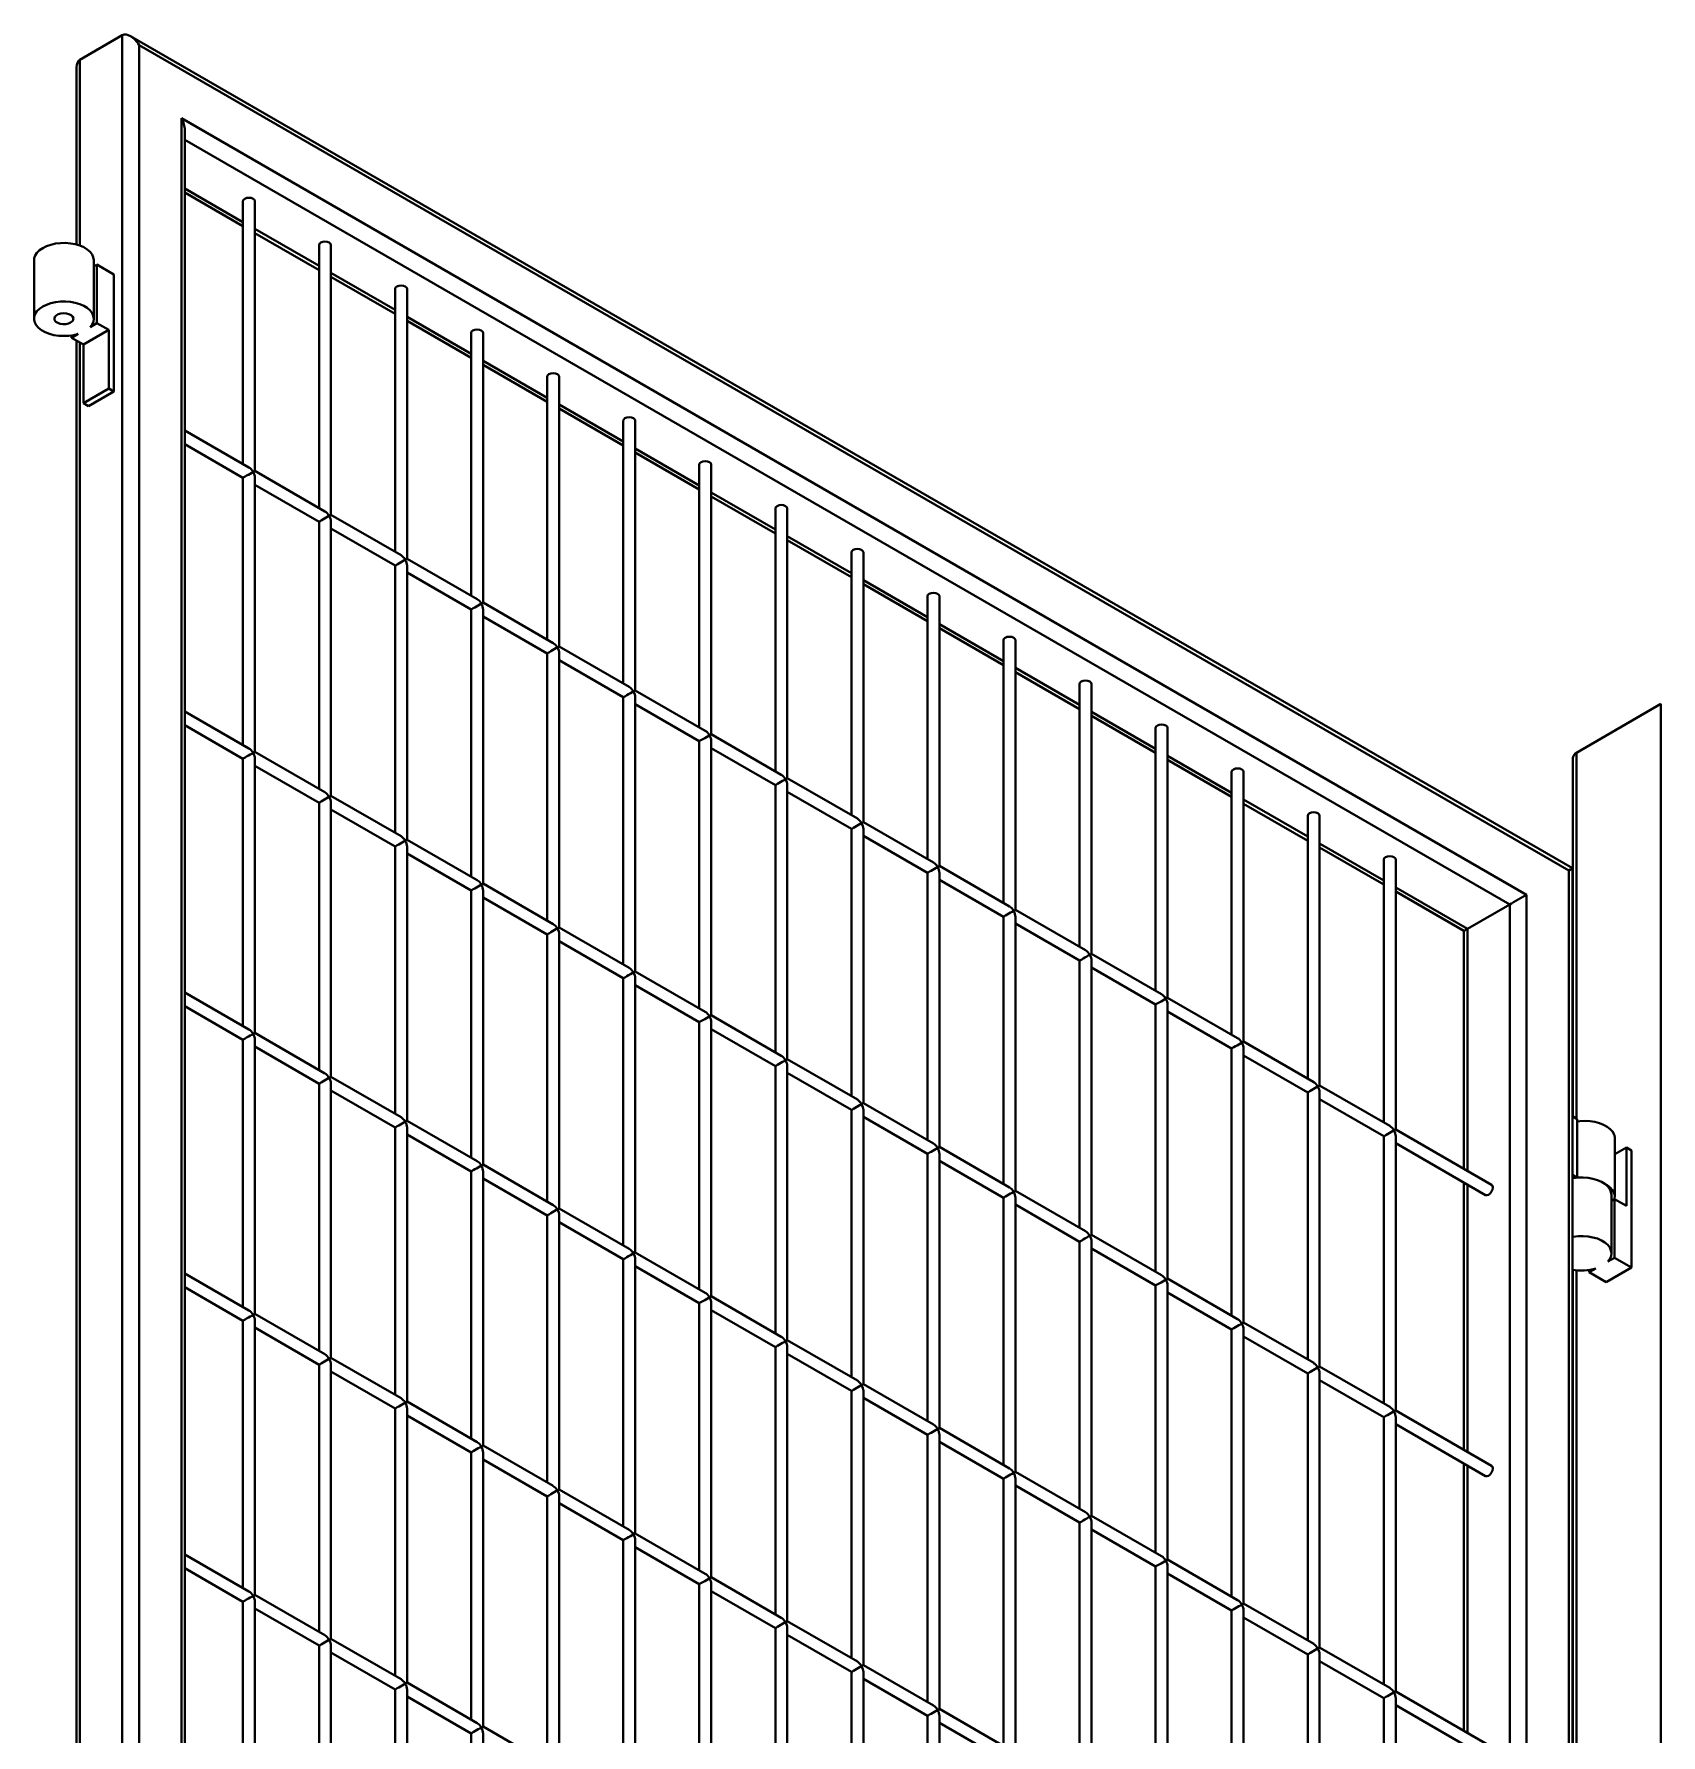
# Model space of a CAD drawing. Header units: millimetres. Extents: x 0 to 297, y 0 to 210.
# Drawn here: x 184.49 to 191.3, y 97.23 to 104.34 of the extents above; entities that cross this region are included whole.
import ezdxf

# ---------------------------------------------------------------- set-up
doc = ezdxf.new("R2010")
doc.units = ezdxf.units.MM
doc.layers.add('轮廓实线层', color=7, linetype='Continuous', lineweight=40)

msp = doc.modelspace()

# ---------------------------------------------------------------- linework, layer by layer
at = {"layer": '轮廓实线层', "color": 7, "linetype": 'Continuous', "lineweight": 40}
for p, q in [((184.861, 104.3375), (184.6842, 104.2354)), ((184.861, 89.6397), (184.861, 104.3375)), ((190.9285, 100.8517), (184.8964, 104.334)), ((184.9317, 104.2966), (184.9317, 89.6806)), ((190.9138, 100.8432), (184.9317, 104.2966)), ((184.6696, 104.203), (184.6696, 103.4619)), ((185.1085, 103.9904), (190.7371, 100.7411)), ((185.1085, 89.7826), (185.1085, 103.9904)), ((185.1231, 89.7911), (185.1231, 103.9412)), ((185.1231, 103.6793), (185.3663, 103.5389)), ((185.3663, 103.6435), (185.3663, 102.5436)), ((185.4163, 102.5147), (185.4163, 103.6435)), ((185.4163, 103.5101), (185.6845, 103.3552)), ((185.6845, 103.4598), (185.6845, 102.3599)), ((185.7345, 102.3311), (185.7345, 103.4598)), ((184.4921, 103.3964), (184.4921, 103.1514)), ((184.7421, 103.1514), (184.7421, 103.3964)), ((184.7549, 103.378), (184.7421, 103.3706)), ((184.7549, 103.378), (184.7549, 103.1331)), ((184.8257, 103.3372), (184.7549, 103.378)), ((184.8257, 102.8473), (184.8257, 103.3372)), ((185.7345, 103.3264), (186.0027, 103.1716)), ((186.0027, 103.2761), (186.0027, 102.1762)), ((186.0527, 102.1474), (186.0527, 103.2761)), ((186.0527, 103.1427), (186.3209, 102.9879)), ((184.6772, 103.0882), (184.6489, 103.0718)), ((184.6489, 103.0816), (184.6489, 103.0718)), ((184.6489, 103.0718), (184.6984, 103.0433)), ((184.8044, 103.1045), (184.6984, 103.0433)), ((184.7549, 103.1331), (184.7267, 103.1167)), ((184.7549, 103.1331), (184.8044, 103.1045)), ((184.8044, 103.1045), (184.8044, 102.8595)), ((186.3209, 103.0924), (186.3209, 101.9925)), ((186.3709, 101.9637), (186.3709, 103.0924)), ((184.6696, 103.0599), (184.6696, 91.2138)), ((184.6984, 103.0433), (184.6984, 102.7983)), ((186.3709, 102.959), (186.6391, 102.8042)), ((184.8044, 102.8595), (184.6984, 102.7983)), ((184.8044, 102.8595), (184.8257, 102.8473)), ((186.6391, 102.9087), (186.6391, 101.8088)), ((186.6891, 101.78), (186.6891, 102.9087)), ((184.6984, 102.7983), (184.7196, 102.786)), ((184.8257, 102.8473), (184.7196, 102.786)), ((186.6891, 102.7753), (186.9573, 102.6205)), ((186.9573, 102.725), (186.9573, 101.6251)), ((187.0073, 101.5963), (187.0073, 102.725)), ((185.3913, 102.5292), (185.1231, 102.684)), ((185.1231, 102.6263), (185.3663, 102.4859)), ((187.0073, 102.5916), (187.2755, 102.4368)), ((185.7095, 102.3455), (185.4163, 102.5147)), ((187.2755, 102.5413), (187.2755, 101.4415)), ((187.3255, 101.4126), (187.3255, 102.5413)), ((185.3663, 102.4859), (185.3663, 101.3678)), ((185.4163, 101.3389), (185.4163, 102.4859)), ((185.4163, 102.457), (185.6845, 102.3022)), ((187.3255, 102.4079), (187.5937, 102.2531)), ((187.5937, 102.3576), (187.5937, 101.2578)), ((187.6437, 101.2289), (187.6437, 102.3576)), ((185.6845, 102.3022), (185.6845, 101.1841)), ((186.0277, 102.1618), (185.7345, 102.3311)), ((185.7345, 101.1552), (185.7345, 102.3022)), ((185.7345, 102.2733), (186.0027, 102.1185)), ((187.6437, 102.2242), (187.9119, 102.0694)), ((186.3459, 101.9781), (186.0527, 102.1474)), ((187.9119, 102.1739), (187.9119, 101.0741)), ((187.9619, 101.0452), (187.9619, 102.1739)), ((186.0027, 102.1185), (186.0027, 101.0004)), ((186.0527, 100.9715), (186.0527, 102.1185)), ((186.0527, 102.0896), (186.3209, 101.9348)), ((187.9619, 102.0405), (188.2301, 101.8857)), ((186.3209, 101.9348), (186.3209, 100.8167)), ((186.6641, 101.7944), (186.3709, 101.9637)), ((186.3709, 100.7878), (186.3709, 101.9348)), ((188.2301, 101.9902), (188.2301, 100.8904)), ((188.2801, 100.8615), (188.2801, 101.9902)), ((186.3709, 101.9059), (186.6391, 101.7511)), ((188.2801, 101.8568), (188.5483, 101.702)), ((188.5483, 101.8065), (188.5483, 100.7067)), ((188.5983, 100.6778), (188.5983, 101.8065)), ((186.6391, 101.7511), (186.6391, 100.633)), ((186.9823, 101.6107), (186.6891, 101.78)), ((186.6891, 100.6042), (186.6891, 101.7511)), ((186.6891, 101.7222), (186.9573, 101.5674)), ((188.5983, 101.6732), (188.8665, 101.5183)), ((187.3005, 101.427), (187.0073, 101.5963)), ((188.8665, 101.6229), (188.8665, 100.523)), ((188.9165, 100.4941), (188.9165, 101.6229)), ((185.3913, 101.3534), (185.1231, 101.5082)), ((186.9573, 101.5674), (186.9573, 100.4493)), ((187.0073, 100.4205), (187.0073, 101.5674)), ((187.0073, 101.5386), (187.2755, 101.3837)), ((190.9457, 101.3353), (191.2992, 101.5394)), ((185.1231, 101.4504), (185.3663, 101.3101)), ((188.9165, 101.4895), (189.1847, 101.3346)), ((189.1847, 101.4392), (189.1847, 100.3393)), ((189.2347, 100.3104), (189.2347, 101.4392)), ((187.2755, 101.3837), (187.2755, 100.2656)), ((187.6187, 101.2433), (187.3255, 101.4126)), ((187.3255, 100.2368), (187.3255, 101.3837)), ((185.3663, 101.3101), (185.3663, 100.192)), ((185.7095, 101.1697), (185.4163, 101.3389)), ((185.4163, 100.1631), (185.4163, 101.3101)), ((187.3255, 101.3549), (187.5937, 101.2)), ((189.2347, 101.3058), (189.5029, 101.1509)), ((190.931, 101.3148), (190.931, 99.8126)), ((185.4163, 101.2812), (185.6845, 101.1264)), ((187.9369, 101.0596), (187.6437, 101.2289)), ((189.5029, 101.2555), (189.5029, 100.1556)), ((189.5529, 100.1267), (189.5529, 101.2555)), ((186.0277, 100.986), (185.7345, 101.1552)), ((187.5937, 101.2), (187.5937, 100.0819)), ((187.6437, 100.0531), (187.6437, 101.2)), ((187.6437, 101.1712), (187.9119, 101.0163)), ((185.6845, 101.1264), (185.6845, 100.0083)), ((185.7345, 99.9794), (185.7345, 101.1264)), ((185.7345, 101.0975), (186.0027, 100.9427)), ((189.5529, 101.1221), (189.8211, 100.9673)), ((187.9119, 101.0163), (187.9119, 99.8983)), ((188.2551, 100.8759), (187.9619, 101.0452)), ((187.9619, 99.8694), (187.9619, 101.0163)), ((189.8211, 101.0718), (189.8211, 99.9719)), ((189.8711, 99.9431), (189.8711, 101.0718)), ((186.0027, 100.9427), (186.0027, 99.8246)), ((186.3459, 100.8023), (186.0527, 100.9715)), ((186.0527, 99.7957), (186.0527, 100.9427)), ((187.9619, 100.9875), (188.2301, 100.8326)), ((189.8711, 100.9384), (190.1393, 100.7836)), ((186.0527, 100.9138), (186.3209, 100.759)), ((188.5733, 100.6923), (188.2801, 100.8615)), ((190.1393, 100.8881), (190.1393, 99.7882)), ((190.1893, 99.7594), (190.1893, 100.8881)), ((186.6641, 100.6186), (186.3709, 100.7878)), ((188.2301, 100.8326), (188.2301, 99.7146)), ((188.2801, 99.6857), (188.2801, 100.8326)), ((188.2801, 100.8038), (188.5483, 100.649)), ((190.9138, 86.2271), (190.9138, 100.8432)), ((190.9285, 86.1779), (190.9285, 100.8517)), ((186.3209, 100.759), (186.3209, 99.6409)), ((186.3709, 99.612), (186.3709, 100.759)), ((186.3709, 100.7301), (186.6391, 100.5753)), ((190.1893, 100.7547), (190.4749, 100.5898)), ((190.7371, 100.7411), (190.7371, 86.5333)), ((188.5483, 100.649), (188.5483, 99.5309)), ((188.8915, 100.5086), (188.5983, 100.6778)), ((188.5983, 99.502), (188.5983, 100.649)), ((190.6664, 100.7003), (190.4896, 100.5983)), ((186.6391, 100.5753), (186.6391, 99.4572)), ((186.9823, 100.4349), (186.6891, 100.6042)), ((186.6891, 99.4283), (186.6891, 100.5753)), ((188.5983, 100.6201), (188.8665, 100.4653)), ((190.4749, 100.5898), (190.4749, 99.5945)), ((186.6891, 100.5464), (186.9573, 100.3916)), ((188.8665, 100.4653), (188.8665, 99.3472)), ((189.2097, 100.3249), (188.9165, 100.4941)), ((188.9165, 99.3183), (188.9165, 100.4653)), ((188.9165, 100.4364), (189.1847, 100.2816)), ((186.9573, 100.3916), (186.9573, 99.2735)), ((187.3005, 100.2512), (187.0073, 100.4205)), ((187.0073, 99.2446), (187.0073, 100.3916)), ((187.0073, 100.3627), (187.2755, 100.2079)), ((185.3913, 100.1775), (185.1231, 100.3324)), ((189.5279, 100.1412), (189.2347, 100.3104)), ((185.1231, 100.2746), (185.3663, 100.1342)), ((187.6187, 100.0675), (187.3255, 100.2368)), ((189.1847, 100.2816), (189.1847, 99.1635)), ((189.2347, 99.1346), (189.2347, 100.2816)), ((189.2347, 100.2527), (189.5029, 100.0979)), ((185.7095, 99.9938), (185.4163, 100.1631)), ((187.2755, 100.2079), (187.2755, 99.0898)), ((187.3255, 99.061), (187.3255, 100.2079)), ((187.3255, 100.179), (187.5937, 100.0242)), ((185.3663, 100.1342), (185.3663, 99.0162)), ((185.4163, 98.9873), (185.4163, 100.1342)), ((185.4163, 100.1054), (185.6845, 99.9505)), ((189.5029, 100.0979), (189.5029, 98.9798)), ((189.8461, 99.9575), (189.5529, 100.1267)), ((189.5529, 98.9509), (189.5529, 100.0979)), ((187.5937, 100.0242), (187.5937, 98.9061)), ((187.9369, 99.8838), (187.6437, 100.0531)), ((187.6437, 98.8773), (187.6437, 100.0242)), ((189.5529, 100.069), (189.8211, 99.9142)), ((185.6845, 99.9505), (185.6845, 98.8325)), ((186.0277, 99.8102), (185.7345, 99.9794)), ((185.7345, 98.8036), (185.7345, 99.9505)), ((187.6437, 99.9953), (187.9119, 99.8405)), ((190.1643, 99.7738), (189.8711, 99.9431)), ((185.7345, 99.9217), (186.0027, 99.7669)), ((188.2551, 99.7001), (187.9619, 99.8694)), ((189.8211, 99.9142), (189.8211, 98.7961)), ((189.8711, 98.7672), (189.8711, 99.9142)), ((189.8711, 99.8853), (190.1393, 99.7305)), ((186.3459, 99.6265), (186.0527, 99.7957)), ((187.9119, 99.8405), (187.9119, 98.7224)), ((187.9619, 98.6936), (187.9619, 99.8405)), ((187.9619, 99.8117), (188.2301, 99.6568)), ((190.9285, 99.8141), (190.9492, 99.8022)), ((190.9492, 99.8022), (190.9492, 99.5572)), ((186.0027, 99.7669), (186.0027, 98.6488)), ((186.0527, 98.6199), (186.0527, 99.7669)), ((186.0527, 99.738), (186.3209, 99.5832)), ((190.1393, 99.7305), (190.1393, 98.6124)), ((190.5905, 99.5278), (190.1893, 99.7594)), ((190.1893, 98.5835), (190.1893, 99.7305)), ((191.106, 99.4776), (191.106, 99.7226)), ((188.2301, 99.6568), (188.2301, 98.5387)), ((188.5733, 99.5164), (188.2801, 99.6857)), ((188.2801, 98.5099), (188.2801, 99.6568)), ((190.1893, 99.7016), (190.5655, 99.4845)), ((191.1543, 99.6838), (191.106, 99.6559)), ((191.1543, 99.4388), (191.1543, 99.6838)), ((191.1543, 99.6838), (191.1755, 99.6715)), ((191.1755, 99.6715), (191.1755, 99.1816)), ((186.3209, 99.5832), (186.3209, 98.4651)), ((186.6641, 99.4428), (186.3709, 99.612)), ((186.3709, 98.4362), (186.3709, 99.5832)), ((188.2801, 99.628), (188.5483, 99.4731)), ((186.3709, 99.5543), (186.6391, 99.3995)), ((190.4749, 99.5367), (190.4749, 98.4187)), ((190.9492, 99.5572), (190.9285, 99.5691)), ((188.5483, 99.4731), (188.5483, 98.3551)), ((188.8915, 99.3327), (188.5983, 99.502)), ((188.5983, 98.3262), (188.5983, 99.4731)), ((188.5983, 99.4443), (188.8665, 99.2894)), ((191.0919, 99.2408), (191.0919, 99.4858)), ((191.1048, 99.4674), (191.0919, 99.4599)), ((191.1048, 99.2224), (191.1048, 99.4674)), ((191.1048, 99.4674), (191.1543, 99.4388)), ((186.6391, 99.3995), (186.6391, 98.2814)), ((186.9823, 99.2591), (186.6891, 99.4283)), ((186.6891, 98.2525), (186.6891, 99.3995)), ((186.6891, 99.3706), (186.9573, 99.2158)), ((189.2097, 99.1491), (188.9165, 99.3183)), ((187.3005, 99.0754), (187.0073, 99.2446)), ((188.8665, 99.2894), (188.8665, 98.1714)), ((188.9165, 98.1425), (188.9165, 99.2894)), ((188.9165, 99.2606), (189.1847, 99.1058)), ((191.1048, 99.2224), (191.0765, 99.2061)), ((191.1755, 99.1816), (191.1048, 99.2224)), ((185.3913, 99.0017), (185.1231, 99.1565)), ((186.9573, 99.2158), (186.9573, 98.0977)), ((187.0073, 98.0688), (187.0073, 99.2158)), ((187.0073, 99.1869), (187.2755, 99.0321)), ((190.931, 99.1717), (190.931, 87.5645)), ((191.027, 99.1775), (190.9987, 99.1612)), ((190.9987, 99.1612), (190.9987, 99.171)), ((191.0694, 99.1204), (190.9987, 99.1612)), ((191.1755, 99.1816), (191.0694, 99.1204)), ((185.1231, 99.0988), (185.3663, 98.9584)), ((189.1847, 99.1058), (189.1847, 97.9877)), ((189.5279, 98.9654), (189.2347, 99.1346)), ((189.2347, 97.9588), (189.2347, 99.1058)), ((187.2755, 99.0321), (187.2755, 97.914)), ((187.6187, 98.8917), (187.3255, 99.061)), ((187.3255, 97.8851), (187.3255, 99.0321)), ((189.2347, 99.0769), (189.5029, 98.9221)), ((185.3663, 98.9584), (185.3663, 97.8403)), ((185.7095, 98.818), (185.4163, 98.9873)), ((185.4163, 97.8115), (185.4163, 98.9584)), ((187.3255, 99.0032), (187.5937, 98.8484)), ((189.8461, 98.7817), (189.5529, 98.9509)), ((185.4163, 98.9296), (185.6845, 98.7747)), ((187.9369, 98.708), (187.6437, 98.8773)), ((189.5029, 98.9221), (189.5029, 97.804)), ((189.5529, 97.7751), (189.5529, 98.9221)), ((189.5529, 98.8932), (189.8211, 98.7384)), ((186.0277, 98.6343), (185.7345, 98.8036)), ((187.5937, 98.8484), (187.5937, 97.7303)), ((187.6437, 97.7014), (187.6437, 98.8484)), ((187.6437, 98.8195), (187.9119, 98.6647)), ((185.6845, 98.7747), (185.6845, 97.6566)), ((185.7345, 97.6278), (185.7345, 98.7747)), ((185.7345, 98.7459), (186.0027, 98.591)), ((189.8211, 98.7384), (189.8211, 97.6203)), ((190.1643, 98.598), (189.8711, 98.7672)), ((189.8711, 97.5914), (189.8711, 98.7384)), ((187.9119, 98.6647), (187.9119, 97.5466)), ((188.2551, 98.5243), (187.9619, 98.6936)), ((187.9619, 97.5178), (187.9619, 98.6647)), ((189.8711, 98.7095), (190.1393, 98.5547)), ((186.0027, 98.591), (186.0027, 97.4729)), ((186.3459, 98.4506), (186.0527, 98.6199)), ((186.0527, 97.4441), (186.0527, 98.591)), ((187.9619, 98.6358), (188.2301, 98.481)), ((190.5905, 98.352), (190.1893, 98.5835)), ((186.0527, 98.5622), (186.3209, 98.4073)), ((190.1393, 98.5547), (190.1393, 97.4366)), ((190.1893, 97.4077), (190.1893, 98.5547)), ((190.1893, 98.5258), (190.5655, 98.3087)), ((188.2301, 98.481), (188.2301, 97.3629)), ((188.5733, 98.3406), (188.2801, 98.5099)), ((188.2801, 97.3341), (188.2801, 98.481)), ((188.2801, 98.4521), (188.5483, 98.2973)), ((186.3209, 98.4073), (186.3209, 97.2893)), ((186.6641, 98.267), (186.3709, 98.4362)), ((186.3709, 97.2604), (186.3709, 98.4073)), ((186.3709, 98.3785), (186.6391, 98.2236)), ((188.5483, 98.2973), (188.5483, 97.1792)), ((188.8915, 98.1569), (188.5983, 98.3262)), ((188.5983, 97.1504), (188.5983, 98.2973)), ((190.4749, 98.3609), (190.4749, 97.2428)), ((186.9823, 98.0833), (186.6891, 98.2525)), ((188.5983, 98.2685), (188.8665, 98.1136)), ((186.6391, 98.2236), (186.6391, 97.1056)), ((186.6891, 97.0767), (186.6891, 98.2236)), ((186.6891, 98.1948), (186.9573, 98.04)), ((188.8665, 98.1136), (188.8665, 96.9955)), ((189.2097, 97.9732), (188.9165, 98.1425)), ((188.9165, 96.9667), (188.9165, 98.1136)), ((188.9165, 98.0848), (189.1847, 97.9299)), ((186.9573, 98.04), (186.9573, 96.9219)), ((187.3005, 97.8996), (187.0073, 98.0688)), ((187.0073, 96.893), (187.0073, 98.04)), ((185.3913, 97.8259), (185.1231, 97.9807)), ((187.0073, 98.0111), (187.2755, 97.8563)), ((189.5279, 97.7895), (189.2347, 97.9588)), ((185.1231, 97.923), (185.3663, 97.7826)), ((187.6187, 97.7159), (187.3255, 97.8851)), ((189.1847, 97.9299), (189.1847, 96.8118)), ((189.2347, 96.783), (189.2347, 97.9299)), ((189.2347, 97.9011), (189.5029, 97.7462)), ((185.7095, 97.6422), (185.4163, 97.8115)), ((187.2755, 97.8563), (187.2755, 96.7382)), ((187.3255, 96.7093), (187.3255, 97.8563)), ((187.3255, 97.8274), (187.5937, 97.6726)), ((185.3663, 97.7826), (185.3663, 96.6645)), ((185.4163, 96.6356), (185.4163, 97.7826)), ((185.4163, 97.7537), (185.6845, 97.5989)), ((189.5029, 97.7462), (189.5029, 96.6282)), ((189.8461, 97.6059), (189.5529, 97.7751)), ((189.5529, 96.5993), (189.5529, 97.7462)), ((187.5937, 97.6726), (187.5937, 96.5545)), ((187.9369, 97.5322), (187.6437, 97.7014)), ((187.6437, 96.5256), (187.6437, 97.6726)), ((189.5529, 97.7174), (189.8211, 97.5625)), ((185.6845, 97.5989), (185.6845, 96.4808)), ((186.0277, 97.4585), (185.7345, 97.6278)), ((185.7345, 96.452), (185.7345, 97.5989)), ((187.6437, 97.6437), (187.9119, 97.4889)), ((190.1643, 97.4222), (189.8711, 97.5914)), ((185.7345, 97.57), (186.0027, 97.4152)), ((188.2551, 97.3485), (187.9619, 97.5178)), ((189.8211, 97.5626), (189.8211, 96.4445)), ((189.8711, 96.4156), (189.8711, 97.5626)), ((189.8711, 97.5337), (190.1393, 97.3789)), ((186.3459, 97.2748), (186.0527, 97.4441)), ((187.9119, 97.4889), (187.9119, 96.3708)), ((187.9619, 96.3419), (187.9619, 97.4889)), ((187.9619, 97.46), (188.2301, 97.3052)), ((186.0027, 97.4152), (186.0027, 96.2971)), ((186.0527, 96.2683), (186.0527, 97.4152)), ((186.0527, 97.3863), (186.3209, 97.2315)), ((190.1393, 97.3789), (190.1393, 96.2608)), ((190.5905, 97.1761), (190.1893, 97.4077)), ((190.1893, 96.2319), (190.1893, 97.3789)), ((188.2301, 97.3052), (188.2301, 96.1871)), ((188.5733, 97.1648), (188.2801, 97.3341)), ((188.2801, 96.1582), (188.2801, 97.3052)), ((190.1893, 97.35), (190.5655, 97.1328)), ((186.3209, 97.2315), (186.3209, 96.1134)), ((186.6641, 97.0911), (186.3709, 97.2604)), ((186.3709, 96.0846), (186.3709, 97.2315)), ((188.2801, 97.2763), (188.5483, 97.1215))]:
    msp.add_line(p, q, dxfattribs=at)
at = {"layer": '轮廓实线层', "color": 8, "linetype": 'Continuous', "lineweight": 40}
for p, q in [((184.6842, 104.2354), (184.6842, 103.4572)), ((190.6664, 100.7003), (185.1231, 103.9003)), ((185.1231, 103.6962), (185.3663, 103.5558)), ((185.4163, 103.527), (185.6845, 103.3722)), ((185.7345, 103.3433), (186.0027, 103.1885)), ((186.0527, 103.1596), (186.3209, 103.0048)), ((184.6842, 103.0514), (184.6842, 91.2091)), ((186.3709, 102.9759), (186.6391, 102.8211)), ((186.6891, 102.7922), (186.9573, 102.6374)), ((187.0073, 102.6085), (187.2755, 102.4537)), ((187.3255, 102.4248), (187.5937, 102.27)), ((187.6437, 102.2411), (187.9119, 102.0863)), ((187.9619, 102.0574), (188.2301, 101.9026)), ((188.2801, 101.8738), (188.5483, 101.7189)), ((188.5983, 101.6901), (188.8665, 101.5352)), ((188.9165, 101.5064), (189.1847, 101.3515)), ((191.2992, 85.4535), (191.2992, 101.5394)), ((189.2347, 101.3227), (189.5029, 101.1679)), ((190.9457, 101.3353), (190.9457, 99.8042)), ((189.5529, 101.139), (189.8211, 100.9842)), ((189.8711, 100.9553), (190.1393, 100.8005)), ((190.1893, 100.7716), (190.4896, 100.5983)), ((190.6664, 86.5911), (190.6664, 100.7003)), ((190.4896, 100.5983), (190.4896, 99.586)), ((190.4896, 99.5283), (190.4896, 98.4102)), ((190.9457, 99.1697), (190.9457, 87.5561)), ((190.4896, 98.3525), (190.4896, 97.2344))]:
    msp.add_line(p, q, dxfattribs=at)
at = {"layer": '轮廓实线层', "color": 7, "linetype": 'Continuous', "lineweight": 40, "flags": 128}
for points in [[(185.4163, 103.6435), (185.4144, 103.649), (185.409, 103.6537), (185.4009, 103.6568), (185.3913, 103.6579), (185.3818, 103.6568), (185.3737, 103.6537), (185.3682, 103.649), (185.3663, 103.6435)], [(184.4921, 103.3964), (184.4929, 103.4045), (184.497, 103.4164), (184.5045, 103.4277), (184.5151, 103.4382), (184.5287, 103.4474), (184.5447, 103.4552), (184.5628, 103.4614), (184.5824, 103.4657), (184.603, 103.4681), (184.6239, 103.4684), (184.6447, 103.4668), (184.6647, 103.4631), (184.6834, 103.4575), (184.7002, 103.4503), (184.7146, 103.4415), (184.7263, 103.4314), (184.735, 103.4204), (184.7402, 103.4087), (184.7421, 103.3966), (184.7421, 103.3964)], [(185.7345, 103.4598), (185.7326, 103.4653), (185.7272, 103.47), (185.7191, 103.4731), (185.7095, 103.4742), (185.7, 103.4731), (185.6919, 103.47), (185.6864, 103.4653), (185.6845, 103.4598)], [(186.0527, 103.2761), (186.0508, 103.2816), (186.0454, 103.2863), (186.0373, 103.2894), (186.0277, 103.2905), (186.0182, 103.2894), (186.0101, 103.2863), (186.0046, 103.2816), (186.0027, 103.2761)], [(184.6772, 103.0882), (184.658, 103.0832), (184.6376, 103.0803), (184.6167, 103.0793), (184.5958, 103.0803), (184.5755, 103.0834), (184.5564, 103.0883), (184.5389, 103.0951), (184.5237, 103.1034), (184.5111, 103.1131), (184.5015, 103.1239), (184.4952, 103.1355), (184.4923, 103.1474), (184.4929, 103.1596), (184.497, 103.1714), (184.5045, 103.1828), (184.5151, 103.1932), (184.5287, 103.2025), (184.5447, 103.2103), (184.5628, 103.2164), (184.5824, 103.2208), (184.603, 103.2231), (184.6239, 103.2235), (184.6447, 103.2218), (184.6647, 103.2181), (184.6834, 103.2126), (184.7002, 103.2053), (184.7146, 103.1965), (184.7263, 103.1865), (184.735, 103.1754), (184.7402, 103.1637), (184.7421, 103.1516), (184.7404, 103.1395), (184.7352, 103.1278), (184.7267, 103.1167)], [(184.6453, 103.1351), (184.6524, 103.1406), (184.6564, 103.1471), (184.6568, 103.154), (184.6537, 103.1607), (184.6474, 103.1665), (184.6383, 103.171), (184.6274, 103.1737), (184.6156, 103.1745), (184.6039, 103.1732), (184.5933, 103.17), (184.5849, 103.1651), (184.5793, 103.1591), (184.5771, 103.1523), (184.5784, 103.1455), (184.5832, 103.1391), (184.591, 103.1339), (184.6011, 103.1303), (184.6126, 103.1285), (184.6245, 103.1287), (184.6357, 103.131), (184.6453, 103.1351)], [(186.3709, 103.0924), (186.369, 103.0979), (186.3636, 103.1026), (186.3555, 103.1057), (186.3459, 103.1068), (186.3364, 103.1057), (186.3283, 103.1026), (186.3228, 103.0979), (186.3209, 103.0924)], [(186.6891, 102.9087), (186.6872, 102.9142), (186.6818, 102.9189), (186.6737, 102.922), (186.6641, 102.9231), (186.6546, 102.922), (186.6465, 102.9189), (186.641, 102.9142), (186.6391, 102.9087)], [(187.0073, 102.725), (187.0054, 102.7305), (187, 102.7352), (186.9919, 102.7383), (186.9823, 102.7394), (186.9728, 102.7383), (186.9647, 102.7352), (186.9592, 102.7305), (186.9573, 102.725)], [(187.3255, 102.5413), (187.3236, 102.5468), (187.3182, 102.5515), (187.3101, 102.5546), (187.3005, 102.5557), (187.291, 102.5546), (187.2829, 102.5515), (187.2774, 102.5468), (187.2755, 102.5413)], [(187.6437, 102.3576), (187.6418, 102.3631), (187.6364, 102.3678), (187.6283, 102.371), (187.6187, 102.3721), (187.6092, 102.371), (187.6011, 102.3678), (187.5956, 102.3631), (187.5937, 102.3576)], [(187.9619, 102.1739), (187.96, 102.1795), (187.9546, 102.1841), (187.9465, 102.1873), (187.9369, 102.1884), (187.9274, 102.1873), (187.9192, 102.1841), (187.9138, 102.1795), (187.9119, 102.1739)], [(188.2801, 101.9902), (188.2782, 101.9958), (188.2728, 102.0004), (188.2647, 102.0036), (188.2551, 102.0047), (188.2456, 102.0036), (188.2374, 102.0004), (188.232, 101.9958), (188.2301, 101.9902)], [(188.5983, 101.8065), (188.5964, 101.8121), (188.591, 101.8168), (188.5829, 101.8199), (188.5733, 101.821), (188.5638, 101.8199), (188.5556, 101.8168), (188.5502, 101.8121), (188.5483, 101.8065)], [(188.9165, 101.6229), (188.9146, 101.6284), (188.9092, 101.6331), (188.9011, 101.6362), (188.8915, 101.6373), (188.882, 101.6362), (188.8738, 101.6331), (188.8684, 101.6284), (188.8665, 101.6229)], [(189.2347, 101.4392), (189.2328, 101.4447), (189.2274, 101.4494), (189.2193, 101.4525), (189.2097, 101.4536), (189.2002, 101.4525), (189.192, 101.4494), (189.1866, 101.4447), (189.1847, 101.4392)], [(189.5529, 101.2555), (189.551, 101.261), (189.5456, 101.2657), (189.5375, 101.2688), (189.5279, 101.2699), (189.5184, 101.2688), (189.5102, 101.2657), (189.5048, 101.261), (189.5029, 101.2555)], [(189.8711, 101.0718), (189.8692, 101.0773), (189.8638, 101.082), (189.8557, 101.0851), (189.8461, 101.0862), (189.8365, 101.0851), (189.8284, 101.082), (189.823, 101.0773), (189.8211, 101.0718)], [(190.1893, 100.8881), (190.1874, 100.8936), (190.182, 100.8983), (190.1739, 100.9014), (190.1643, 100.9025), (190.1547, 100.9014), (190.1466, 100.8983), (190.1412, 100.8936), (190.1393, 100.8881)], [(191.106, 99.7226), (191.1058, 99.7265), (191.1029, 99.7385), (191.0966, 99.7501), (191.087, 99.7608), (191.0744, 99.7705), (191.0591, 99.7789), (191.0417, 99.7856), (191.0226, 99.7906), (191.0023, 99.7937), (190.9814, 99.7947), (190.9604, 99.7937), (190.9492, 99.7923)], [(190.578, 99.4857), (190.5847, 99.4912), (190.5905, 99.4989), (190.5943, 99.5077), (190.5956, 99.5163), (190.5943, 99.5234), (190.5905, 99.5278), (190.5905, 99.5278)], [(191.0919, 99.4858), (191.0919, 99.4859), (191.0901, 99.498), (191.0848, 99.5097), (191.0762, 99.5208), (191.0645, 99.5309), (191.05, 99.5396), (191.0332, 99.5469), (191.0146, 99.5525), (190.9946, 99.5561), (190.9738, 99.5578), (190.9528, 99.5575), (190.9322, 99.5551), (190.9285, 99.5544)], [(191.1048, 99.4674), (191.1052, 99.4695), (191.1058, 99.4816), (191.1029, 99.4936), (191.0966, 99.5051), (191.087, 99.5159), (191.0744, 99.5256), (191.0621, 99.5325)], [(190.5655, 99.4845), (190.5712, 99.4834), (190.578, 99.4857)], [(191.0765, 99.2061), (191.085, 99.2172), (191.0902, 99.2289), (191.0919, 99.241), (191.0901, 99.2531), (191.0848, 99.2648), (191.0762, 99.2758), (191.0645, 99.2859), (191.05, 99.2947), (191.0332, 99.302), (191.0146, 99.3075), (190.9946, 99.3112), (190.9738, 99.3128), (190.9528, 99.3125), (190.9322, 99.3101), (190.9285, 99.3095)], [(190.5655, 98.3087), (190.5712, 98.3075), (190.578, 98.3099)], [(190.578, 98.3099), (190.5847, 98.3154), (190.5905, 98.3231), (190.5943, 98.3319), (190.5956, 98.3405), (190.5943, 98.3476), (190.5905, 98.352), (190.5905, 98.352)]]:
    msp.add_lwpolyline(points, dxfattribs=at)
at = {"layer": '轮廓实线层', "color": 7, "linetype": 'Continuous', "lineweight": 40}
for centre, radius, start, end in [((190.956, 101.3123), 0.0251, 114.37332, 174.30284), ((190.9667, 99.3756), 0.2071, 259.36025, 286.91829)]:
    msp.add_arc(centre, radius, start, end, dxfattribs=at)
for centre, major_axis, ratio, start_param, end_param in [((184.8964, 104.2762), (-0.0354, 0.0612), 0.577335, 4.712348, 6.283145), ((184.7196, 104.1742), (-0.0354, 0.0612), 0.577335, 6.283145, 7.068543), ((185.0731, 103.97), (-0.0354, 0.0612), 0.577335, 3.92695, 4.712348), ((185.3913, 102.5003), (0.025, 0.0144), 0.00007, 3.141552, 5.497747), ((185.3913, 102.5003), (-0.0177, 0.0306), 0.577335, 4.712348, 5.497828), ((185.3913, 102.5003), (0.025, 0.0144), 0.00007, 5.497747, 6.283145), ((185.3913, 102.5003), (-0.0177, 0.0306), 0.577335, 3.92695, 4.712348), ((185.7095, 102.3166), (0.025, 0.0144), 0.00007, 3.141552, 5.497747), ((185.7095, 102.3166), (-0.0177, 0.0306), 0.577335, 4.712348, 5.497828), ((185.7095, 102.3166), (0.025, 0.0144), 0.00007, 5.497747, 6.283145), ((185.7095, 102.3166), (-0.0177, 0.0306), 0.577335, 3.92695, 4.712348), ((186.0277, 102.1329), (0.025, 0.0144), 0.00007, 3.141552, 5.497747), ((186.0277, 102.1329), (-0.0177, 0.0306), 0.577335, 4.712348, 5.497828), ((186.0277, 102.1329), (0.025, 0.0144), 0.00007, 5.497747, 6.283145), ((186.0277, 102.1329), (-0.0177, 0.0306), 0.577335, 3.92695, 4.712348), ((186.3459, 101.9492), (0.025, 0.0144), 0.00007, 3.141552, 5.497747), ((186.3459, 101.9492), (-0.0177, 0.0306), 0.577335, 4.712348, 5.497828), ((186.3459, 101.9492), (0.025, 0.0144), 0.00007, 5.497747, 6.283145), ((186.3459, 101.9492), (-0.0177, 0.0306), 0.577335, 3.92695, 4.712348), ((186.6641, 101.7655), (-0.0177, 0.0306), 0.577335, 4.712348, 5.497828), ((186.6641, 101.7655), (0.025, 0.0144), 0.00007, 3.141552, 5.497747), ((186.6641, 101.7655), (0.025, 0.0144), 0.00007, 5.497747, 6.283145), ((186.6641, 101.7655), (-0.0177, 0.0306), 0.577335, 3.92695, 4.712348), ((186.9823, 101.5818), (0.025, 0.0144), 0.00007, 3.141552, 5.497747), ((186.9823, 101.5818), (-0.0177, 0.0306), 0.577335, 4.712348, 5.497828), ((186.9823, 101.5818), (0.025, 0.0144), 0.00007, 5.497747, 6.283145), ((186.9823, 101.5818), (-0.0177, 0.0306), 0.577335, 3.92695, 4.712348), ((187.3005, 101.3982), (0.025, 0.0144), 0.00007, 3.141552, 5.497747), ((187.3005, 101.3982), (-0.0177, 0.0306), 0.577335, 4.712348, 5.497828), ((187.3005, 101.3982), (0.025, 0.0144), 0.00007, 5.497747, 6.283145), ((187.3005, 101.3982), (-0.0177, 0.0306), 0.577335, 3.92695, 4.712348), ((185.3913, 101.3245), (0.025, 0.0144), 0.00007, 3.141552, 5.497747), ((185.3913, 101.3245), (-0.0177, 0.0306), 0.577335, 4.712348, 5.497828), ((185.3913, 101.3245), (0.025, 0.0144), 0.00007, 5.497747, 6.283145), ((185.3913, 101.3245), (-0.0177, 0.0306), 0.577335, 3.92695, 4.712348), ((187.6187, 101.2145), (0.025, 0.0144), 0.00007, 3.141552, 5.497747), ((187.6187, 101.2145), (-0.0177, 0.0306), 0.577335, 4.712348, 5.497828), ((187.6187, 101.2145), (0.025, 0.0144), 0.00007, 5.497747, 6.283145), ((187.6187, 101.2145), (-0.0177, 0.0306), 0.577335, 3.92695, 4.712348), ((185.7095, 101.1408), (0.025, 0.0144), 0.00007, 3.141552, 5.497747), ((185.7095, 101.1408), (-0.0177, 0.0306), 0.577335, 4.712348, 5.497828), ((185.7095, 101.1408), (0.025, 0.0144), 0.00007, 5.497747, 6.283145), ((185.7095, 101.1408), (-0.0177, 0.0306), 0.577335, 3.92695, 4.712348), ((187.9369, 101.0308), (0.025, 0.0144), 0.00007, 3.141552, 5.497747), ((187.9369, 101.0308), (-0.0177, 0.0306), 0.577335, 4.712348, 5.497828), ((187.9369, 101.0308), (0.025, 0.0144), 0.00007, 5.497747, 6.283145), ((187.9369, 101.0308), (-0.0177, 0.0306), 0.577335, 3.92695, 4.712348), ((186.0277, 100.9571), (0.025, 0.0144), 0.00007, 3.141552, 5.497747), ((186.0277, 100.9571), (-0.0177, 0.0306), 0.577335, 4.712348, 5.497828), ((186.0277, 100.9571), (0.025, 0.0144), 0.00007, 5.497747, 6.283145), ((186.0277, 100.9571), (-0.0177, 0.0306), 0.577335, 3.92695, 4.712348), ((188.2551, 100.8471), (-0.0177, 0.0306), 0.577335, 4.712348, 5.497828), ((188.2551, 100.8471), (0.025, 0.0144), 0.00007, 5.497747, 6.283145), ((186.3459, 100.7734), (-0.0177, 0.0306), 0.577335, 4.712348, 5.497828), ((186.3459, 100.7734), (0.025, 0.0144), 0.00007, 5.497747, 6.283145), ((188.2551, 100.8471), (0.025, 0.0144), 0.00007, 3.141552, 5.497747), ((188.2551, 100.8471), (-0.0177, 0.0306), 0.577335, 3.92695, 4.712348), ((190.8785, 100.8228), (0.05, 0.0289), 0.00007, 5.497747, 6.283145), ((186.3459, 100.7734), (0.025, 0.0144), 0.00007, 3.141552, 5.497747), ((186.3459, 100.7734), (-0.0177, 0.0306), 0.577335, 3.92695, 4.712348), ((190.7017, 100.7207), (0.05, 0.0289), 0.00007, 3.92695, 5.497747), ((188.5733, 100.6634), (0.025, 0.0144), 0.00007, 3.141552, 5.497747), ((188.5733, 100.6634), (-0.0177, 0.0306), 0.577335, 4.712348, 5.497828), ((188.5733, 100.6634), (0.025, 0.0144), 0.00007, 5.497747, 6.283145), ((188.5733, 100.6634), (-0.0177, 0.0306), 0.577335, 3.92695, 4.712348), ((186.6641, 100.5897), (0.025, 0.0144), 0.00007, 3.141552, 5.497747), ((186.6641, 100.5897), (-0.0177, 0.0306), 0.577335, 4.712348, 5.497828), ((186.6641, 100.5897), (0.025, 0.0144), 0.00007, 5.497747, 6.283145), ((186.6641, 100.5897), (-0.0177, 0.0306), 0.577335, 3.92695, 4.712348), ((190.5249, 100.6187), (0.05, 0.0289), 0.00007, 3.141552, 3.92695), ((188.8915, 100.4797), (-0.0177, 0.0306), 0.577335, 4.712348, 5.497828), ((186.9823, 100.406), (-0.0177, 0.0306), 0.577335, 4.712348, 5.497828), ((188.8915, 100.4797), (0.025, 0.0144), 0.00007, 3.141552, 5.497747), ((188.8915, 100.4797), (0.025, 0.0144), 0.00007, 5.497747, 6.283145), ((188.8915, 100.4797), (-0.0177, 0.0306), 0.577335, 3.92695, 4.712348), ((186.9823, 100.406), (0.025, 0.0144), 0.00007, 3.141552, 5.497747), ((186.9823, 100.406), (0.025, 0.0144), 0.00007, 5.497747, 6.283145), ((186.9823, 100.406), (-0.0177, 0.0306), 0.577335, 3.92695, 4.712348), ((189.2097, 100.296), (0.025, 0.0144), 0.00007, 3.141552, 5.497747), ((189.2097, 100.296), (-0.0177, 0.0306), 0.577335, 4.712348, 5.497828), ((189.2097, 100.296), (0.025, 0.0144), 0.00007, 5.497747, 6.283145), ((189.2097, 100.296), (-0.0177, 0.0306), 0.577335, 3.92695, 4.712348), ((187.3005, 100.2223), (0.025, 0.0144), 0.00007, 3.141552, 5.497747), ((187.3005, 100.2223), (-0.0177, 0.0306), 0.577335, 4.712348, 5.497828), ((187.3005, 100.2223), (0.025, 0.0144), 0.00007, 5.497747, 6.283145), ((187.3005, 100.2223), (-0.0177, 0.0306), 0.577335, 3.92695, 4.712348), ((185.3913, 100.1487), (0.025, 0.0144), 0.00007, 3.141552, 5.497747), ((185.3913, 100.1487), (-0.0177, 0.0306), 0.577335, 4.712348, 5.497828), ((185.3913, 100.1487), (0.025, 0.0144), 0.00007, 5.497747, 6.283145), ((185.3913, 100.1487), (-0.0177, 0.0306), 0.577335, 3.92695, 4.712348), ((189.5279, 100.1123), (0.025, 0.0144), 0.00007, 3.141552, 5.497747), ((189.5279, 100.1123), (-0.0177, 0.0306), 0.577335, 4.712348, 5.497828), ((189.5279, 100.1123), (0.025, 0.0144), 0.00007, 5.497747, 6.283145), ((189.5279, 100.1123), (-0.0177, 0.0306), 0.577335, 3.92695, 4.712348), ((187.6187, 100.0386), (0.025, 0.0144), 0.00007, 3.141552, 5.497747), ((187.6187, 100.0386), (-0.0177, 0.0306), 0.577335, 4.712348, 5.497828), ((187.6187, 100.0386), (0.025, 0.0144), 0.00007, 5.497747, 6.283145), ((187.6187, 100.0386), (-0.0177, 0.0306), 0.577335, 3.92695, 4.712348), ((185.7095, 99.965), (0.025, 0.0144), 0.00007, 3.141552, 5.497747), ((185.7095, 99.965), (-0.0177, 0.0306), 0.577335, 4.712348, 5.497828), ((185.7095, 99.965), (0.025, 0.0144), 0.00007, 5.497747, 6.283145), ((185.7095, 99.965), (-0.0177, 0.0306), 0.577335, 3.92695, 4.712348), ((189.8461, 99.9286), (0.025, 0.0144), 0.00007, 3.141552, 5.497747), ((189.8461, 99.9286), (-0.0177, 0.0306), 0.577335, 4.712348, 5.497828), ((189.8461, 99.9286), (0.025, 0.0144), 0.00007, 5.497747, 6.283145), ((189.8461, 99.9286), (-0.0177, 0.0306), 0.577335, 3.92695, 4.712348), ((187.9369, 99.855), (0.025, 0.0144), 0.00007, 3.141552, 5.497747), ((187.9369, 99.855), (-0.0177, 0.0306), 0.577335, 4.712348, 5.497828), ((187.9369, 99.855), (0.025, 0.0144), 0.00007, 5.497747, 6.283145), ((187.9369, 99.855), (-0.0177, 0.0306), 0.577335, 3.92695, 4.712348), ((186.0277, 99.7813), (0.025, 0.0144), 0.00007, 3.141552, 5.497747), ((186.0277, 99.7813), (-0.0177, 0.0306), 0.577335, 4.712348, 5.497828), ((186.0277, 99.7813), (0.025, 0.0144), 0.00007, 5.497747, 6.283145), ((186.0277, 99.7813), (-0.0177, 0.0306), 0.577335, 3.92695, 4.712348), ((190.1643, 99.7449), (0.025, 0.0144), 0.00007, 3.141552, 5.497747), ((190.1643, 99.7449), (-0.0177, 0.0306), 0.577335, 4.712348, 5.497828), ((190.1643, 99.7449), (0.025, 0.0144), 0.00007, 5.497747, 6.283145), ((190.1643, 99.7449), (-0.0177, 0.0306), 0.577335, 3.92695, 4.712348), ((188.2551, 99.6713), (0.025, 0.0144), 0.00007, 3.141552, 5.497747), ((188.2551, 99.6713), (-0.0177, 0.0306), 0.577335, 4.712348, 5.497828), ((188.2551, 99.6713), (0.025, 0.0144), 0.00007, 5.497747, 6.283145), ((188.2551, 99.6713), (-0.0177, 0.0306), 0.577335, 3.92695, 4.712348), ((186.3459, 99.5976), (0.025, 0.0144), 0.00007, 3.141552, 5.497747), ((186.3459, 99.5976), (-0.0177, 0.0306), 0.577335, 4.712348, 5.497828), ((186.3459, 99.5976), (0.025, 0.0144), 0.00007, 5.497747, 6.283145), ((186.3459, 99.5976), (-0.0177, 0.0306), 0.577335, 3.92695, 4.712348), ((188.5733, 99.4876), (-0.0177, 0.0306), 0.577335, 4.712348, 5.497828), ((186.6641, 99.4139), (-0.0177, 0.0306), 0.577335, 4.712348, 5.497828), ((188.5733, 99.4876), (0.025, 0.0144), 0.00007, 3.141552, 5.497747), ((188.5733, 99.4876), (0.025, 0.0144), 0.00007, 5.497747, 6.283145), ((188.5733, 99.4876), (-0.0177, 0.0306), 0.577335, 3.92695, 4.712348), ((186.6641, 99.4139), (0.025, 0.0144), 0.00007, 3.141552, 5.497747), ((186.6641, 99.4139), (0.025, 0.0144), 0.00007, 5.497747, 6.283145), ((186.6641, 99.4139), (-0.0177, 0.0306), 0.577335, 3.92695, 4.712348), ((188.8915, 99.3039), (0.025, 0.0144), 0.00007, 3.141552, 5.497747), ((188.8915, 99.3039), (-0.0177, 0.0306), 0.577335, 4.712348, 5.497828), ((188.8915, 99.3039), (0.025, 0.0144), 0.00007, 5.497747, 6.283145), ((188.8915, 99.3039), (-0.0177, 0.0306), 0.577335, 3.92695, 4.712348), ((186.9823, 99.2302), (0.025, 0.0144), 0.00007, 3.141552, 5.497747), ((186.9823, 99.2302), (-0.0177, 0.0306), 0.577335, 4.712348, 5.497828), ((186.9823, 99.2302), (0.025, 0.0144), 0.00007, 5.497747, 6.283145), ((186.9823, 99.2302), (-0.0177, 0.0306), 0.577335, 3.92695, 4.712348), ((189.2097, 99.1202), (0.025, 0.0144), 0.00007, 3.141552, 5.497747), ((189.2097, 99.1202), (-0.0177, 0.0306), 0.577335, 4.712348, 5.497828), ((189.2097, 99.1202), (0.025, 0.0144), 0.00007, 5.497747, 6.283145), ((189.2097, 99.1202), (-0.0177, 0.0306), 0.577335, 3.92695, 4.712348), ((187.3005, 99.0465), (0.025, 0.0144), 0.00007, 3.141552, 5.497747), ((187.3005, 99.0465), (-0.0177, 0.0306), 0.577335, 4.712348, 5.497828), ((187.3005, 99.0465), (0.025, 0.0144), 0.00007, 5.497747, 6.283145), ((187.3005, 99.0465), (-0.0177, 0.0306), 0.577335, 3.92695, 4.712348), ((185.3913, 98.9729), (0.025, 0.0144), 0.00007, 3.141552, 5.497747), ((185.3913, 98.9729), (-0.0177, 0.0306), 0.577335, 4.712348, 5.497828), ((185.3913, 98.9729), (0.025, 0.0144), 0.00007, 5.497747, 6.283145), ((185.3913, 98.9729), (-0.0177, 0.0306), 0.577335, 3.92695, 4.712348), ((189.5279, 98.9365), (0.025, 0.0144), 0.00007, 3.141552, 5.497747), ((189.5279, 98.9365), (-0.0177, 0.0306), 0.577335, 4.712348, 5.497828), ((189.5279, 98.9365), (0.025, 0.0144), 0.00007, 5.497747, 6.283145), ((189.5279, 98.9365), (-0.0177, 0.0306), 0.577335, 3.92695, 4.712348), ((187.6187, 98.8628), (0.025, 0.0144), 0.00007, 3.141552, 5.497747), ((187.6187, 98.8628), (-0.0177, 0.0306), 0.577335, 4.712348, 5.497828), ((187.6187, 98.8628), (0.025, 0.0144), 0.00007, 5.497747, 6.283145), ((187.6187, 98.8628), (-0.0177, 0.0306), 0.577335, 3.92695, 4.712348), ((185.7095, 98.7892), (0.025, 0.0144), 0.00007, 3.141552, 5.497747), ((185.7095, 98.7892), (-0.0177, 0.0306), 0.577335, 4.712348, 5.497828), ((185.7095, 98.7892), (0.025, 0.0144), 0.00007, 5.497747, 6.283145), ((185.7095, 98.7892), (-0.0177, 0.0306), 0.577335, 3.92695, 4.712348), ((189.8461, 98.7528), (0.025, 0.0144), 0.00007, 3.141552, 5.497747), ((189.8461, 98.7528), (-0.0177, 0.0306), 0.577335, 4.712348, 5.497828), ((189.8461, 98.7528), (0.025, 0.0144), 0.00007, 5.497747, 6.283145), ((189.8461, 98.7528), (-0.0177, 0.0306), 0.577335, 3.92695, 4.712348), ((187.9369, 98.6791), (0.025, 0.0144), 0.00007, 3.141552, 5.497747), ((187.9369, 98.6791), (-0.0177, 0.0306), 0.577335, 4.712348, 5.497828), ((187.9369, 98.6791), (0.025, 0.0144), 0.00007, 5.497747, 6.283145), ((187.9369, 98.6791), (-0.0177, 0.0306), 0.577335, 3.92695, 4.712348), ((186.0277, 98.6055), (0.025, 0.0144), 0.00007, 3.141552, 5.497747), ((186.0277, 98.6055), (-0.0177, 0.0306), 0.577335, 4.712348, 5.497828), ((186.0277, 98.6055), (0.025, 0.0144), 0.00007, 5.497747, 6.283145), ((186.0277, 98.6055), (-0.0177, 0.0306), 0.577335, 3.92695, 4.712348), ((190.1643, 98.5691), (-0.0177, 0.0306), 0.577335, 4.712348, 5.497828), ((190.1643, 98.5691), (0.025, 0.0144), 0.00007, 5.497747, 6.283145), ((188.2551, 98.4954), (-0.0177, 0.0306), 0.577335, 4.712348, 5.497828), ((190.1643, 98.5691), (0.025, 0.0144), 0.00007, 3.141552, 5.497747), ((190.1643, 98.5691), (-0.0177, 0.0306), 0.577335, 3.92695, 4.712348), ((186.3459, 98.4218), (-0.0177, 0.0306), 0.577335, 4.712348, 5.497828), ((188.2551, 98.4954), (0.025, 0.0144), 0.00007, 3.141552, 5.497747), ((188.2551, 98.4954), (0.025, 0.0144), 0.00007, 5.497747, 6.283145), ((188.2551, 98.4954), (-0.0177, 0.0306), 0.577335, 3.92695, 4.712348), ((186.3459, 98.4218), (0.025, 0.0144), 0.00007, 3.141552, 5.497747), ((186.3459, 98.4218), (0.025, 0.0144), 0.00007, 5.497747, 6.283145), ((186.3459, 98.4218), (-0.0177, 0.0306), 0.577335, 3.92695, 4.712348), ((188.5733, 98.3118), (0.025, 0.0144), 0.00007, 3.141552, 5.497747), ((188.5733, 98.3118), (-0.0177, 0.0306), 0.577335, 4.712348, 5.497828), ((188.5733, 98.3118), (0.025, 0.0144), 0.00007, 5.497747, 6.283145), ((188.5733, 98.3118), (-0.0177, 0.0306), 0.577335, 3.92695, 4.712348), ((186.6641, 98.2381), (0.025, 0.0144), 0.00007, 3.141552, 5.497747), ((186.6641, 98.2381), (-0.0177, 0.0306), 0.577335, 4.712348, 5.497828), ((186.6641, 98.2381), (0.025, 0.0144), 0.00007, 5.497747, 6.283145), ((186.6641, 98.2381), (-0.0177, 0.0306), 0.577335, 3.92695, 4.712348), ((188.8915, 98.1281), (-0.0177, 0.0306), 0.577335, 4.712348, 5.497828), ((186.9823, 98.0544), (-0.0177, 0.0306), 0.577335, 4.712348, 5.497828), ((188.8915, 98.1281), (0.025, 0.0144), 0.00007, 3.141552, 5.497747), ((188.8915, 98.1281), (0.025, 0.0144), 0.00007, 5.497747, 6.283145), ((188.8915, 98.1281), (-0.0177, 0.0306), 0.577335, 3.92695, 4.712348), ((186.9823, 98.0544), (0.025, 0.0144), 0.00007, 3.141552, 5.497747), ((186.9823, 98.0544), (0.025, 0.0144), 0.00007, 5.497747, 6.283145), ((186.9823, 98.0544), (-0.0177, 0.0306), 0.577335, 3.92695, 4.712348), ((189.2097, 97.9444), (0.025, 0.0144), 0.00007, 3.141552, 5.497747), ((189.2097, 97.9444), (-0.0177, 0.0306), 0.577335, 4.712348, 5.497828), ((189.2097, 97.9444), (0.025, 0.0144), 0.00007, 5.497747, 6.283145), ((189.2097, 97.9444), (-0.0177, 0.0306), 0.577335, 3.92695, 4.712348), ((187.3005, 97.8707), (0.025, 0.0144), 0.00007, 3.141552, 5.497747), ((187.3005, 97.8707), (-0.0177, 0.0306), 0.577335, 4.712348, 5.497828), ((187.3005, 97.8707), (0.025, 0.0144), 0.00007, 5.497747, 6.283145), ((187.3005, 97.8707), (-0.0177, 0.0306), 0.577335, 3.92695, 4.712348), ((185.3913, 97.797), (0.025, 0.0144), 0.00007, 3.141552, 5.497747), ((185.3913, 97.797), (-0.0177, 0.0306), 0.577335, 4.712348, 5.497828), ((185.3913, 97.797), (0.025, 0.0144), 0.00007, 5.497747, 6.283145), ((185.3913, 97.797), (-0.0177, 0.0306), 0.577335, 3.92695, 4.712348), ((189.5279, 97.7607), (0.025, 0.0144), 0.00007, 3.141552, 5.497747), ((189.5279, 97.7607), (-0.0177, 0.0306), 0.577335, 4.712348, 5.497828), ((189.5279, 97.7607), (0.025, 0.0144), 0.00007, 5.497747, 6.283145), ((189.5279, 97.7607), (-0.0177, 0.0306), 0.577335, 3.92695, 4.712348), ((187.6187, 97.687), (0.025, 0.0144), 0.00007, 3.141552, 5.497747), ((187.6187, 97.687), (-0.0177, 0.0306), 0.577335, 4.712348, 5.497828), ((187.6187, 97.687), (0.025, 0.0144), 0.00007, 5.497747, 6.283145), ((187.6187, 97.687), (-0.0177, 0.0306), 0.577335, 3.92695, 4.712348), ((185.7095, 97.6133), (0.025, 0.0144), 0.00007, 3.141552, 5.497747), ((185.7095, 97.6133), (-0.0177, 0.0306), 0.577335, 4.712348, 5.497828), ((185.7095, 97.6133), (0.025, 0.0144), 0.00007, 5.497747, 6.283145), ((185.7095, 97.6133), (-0.0177, 0.0306), 0.577335, 3.92695, 4.712348), ((189.8461, 97.577), (0.025, 0.0144), 0.00007, 3.141552, 5.497747), ((189.8461, 97.577), (-0.0177, 0.0306), 0.577335, 4.712348, 5.497828), ((189.8461, 97.577), (0.025, 0.0144), 0.00007, 5.497747, 6.283145), ((189.8461, 97.577), (-0.0177, 0.0306), 0.577335, 3.92695, 4.712348), ((187.9369, 97.5033), (0.025, 0.0144), 0.00007, 3.141552, 5.497747), ((187.9369, 97.5033), (-0.0177, 0.0306), 0.577335, 4.712348, 5.497828), ((187.9369, 97.5033), (0.025, 0.0144), 0.00007, 5.497747, 6.283145), ((187.9369, 97.5033), (-0.0177, 0.0306), 0.577335, 3.92695, 4.712348), ((186.0277, 97.4296), (-0.0177, 0.0306), 0.577335, 4.712348, 5.497828), ((186.0277, 97.4296), (0.025, 0.0144), 0.00007, 5.497747, 6.283145), ((186.0277, 97.4296), (0.025, 0.0144), 0.00007, 3.141552, 5.497747), ((186.0277, 97.4296), (-0.0177, 0.0306), 0.577335, 3.92695, 4.712348), ((190.1643, 97.3933), (0.025, 0.0144), 0.00007, 3.141552, 5.497747), ((190.1643, 97.3933), (-0.0177, 0.0306), 0.577335, 4.712348, 5.497828), ((190.1643, 97.3933), (0.025, 0.0144), 0.00007, 5.497747, 6.283145), ((190.1643, 97.3933), (-0.0177, 0.0306), 0.577335, 3.92695, 4.712348), ((188.2551, 97.3196), (0.025, 0.0144), 0.00007, 3.141552, 5.497747), ((188.2551, 97.3196), (-0.0177, 0.0306), 0.577335, 4.712348, 5.497828), ((188.2551, 97.3196), (0.025, 0.0144), 0.00007, 5.497747, 6.283145), ((188.2551, 97.3196), (-0.0177, 0.0306), 0.577335, 3.92695, 4.712348), ((186.3459, 97.246), (0.025, 0.0144), 0.00007, 3.141552, 5.497747), ((186.3459, 97.246), (-0.0177, 0.0306), 0.577335, 4.712348, 5.497828), ((186.3459, 97.246), (0.025, 0.0144), 0.00007, 5.497747, 6.283145), ((186.3459, 97.246), (-0.0177, 0.0306), 0.577335, 3.92695, 4.712348)]:
    msp.add_ellipse(centre, major_axis=major_axis, ratio=ratio, start_param=start_param, end_param=end_param, dxfattribs=at)

doc.saveas('drawing.dxf')
